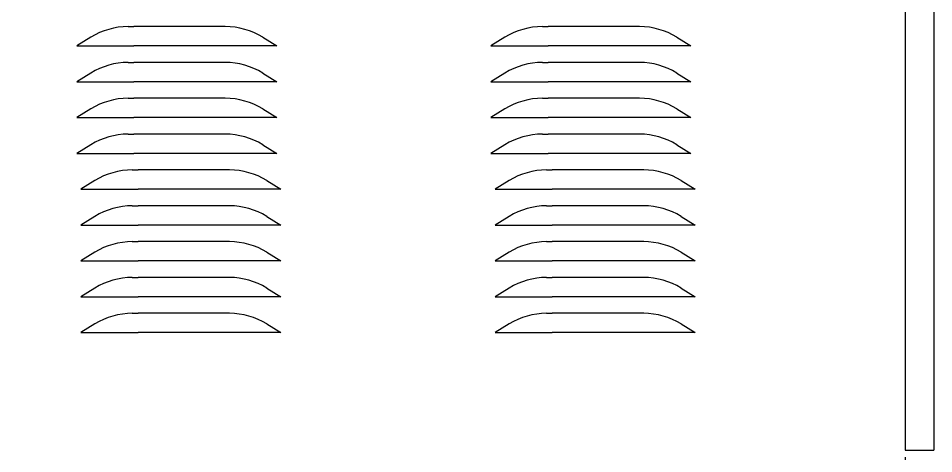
# Model space of a CAD drawing. Header units: millimetres. Extents: x 330554 to 656471, y 11007 to 130943.
# Drawn here: x 461921 to 463524, y 103074 to 103836 of the extents above; entities that cross this region are included whole.
import ezdxf

# ---------------------------------------------------------------- set-up
doc = ezdxf.new("R2010")
doc.units = ezdxf.units.MM
doc.header["$LTSCALE"] = 6
doc.layers.add('Nen', color=7, linetype='Continuous')

msp = doc.modelspace()

# ---------------------------------------------------------------- linework, layer by layer
msp.add_lwpolyline([(463473.644, 103068.201), (463473.644, 100050.701), (461723.644, 100050.701), (461723.644, 104550.701), (463473.644, 104550.701), (463473.644, 103080.701)])
at = {"layer": 'Nen'}
for p, q in [((463523.644, 104538.201), (463523.644, 103080.701)), ((462113.612, 103821.554), (462123.644, 103821.554)), ((462283.676, 103821.554), (462123.644, 103821.554)), ((462838.671, 103821.554), (462848.703, 103821.554)), ((463008.735, 103821.554), (462848.703, 103821.554)), ((462048.154, 103803.044), (462023.644, 103787.978)), ((462349.134, 103803.044), (462373.644, 103787.978)), ((462773.213, 103803.044), (462748.703, 103787.978)), ((463074.193, 103803.044), (463098.703, 103787.978)), ((462023.644, 103787.978), (462123.644, 103787.978)), ((462373.644, 103787.978), (462123.644, 103787.978)), ((462748.703, 103787.978), (462848.703, 103787.978)), ((463098.703, 103787.978), (462848.703, 103787.978)), ((462113.612, 103758.86), (462123.644, 103758.86)), ((462283.676, 103758.86), (462123.644, 103758.86)), ((462838.671, 103758.86), (462848.703, 103758.86)), ((463008.735, 103758.86), (462848.703, 103758.86)), ((462048.154, 103740.35), (462023.644, 103725.284)), ((462349.134, 103740.35), (462373.644, 103725.284)), ((462773.213, 103740.35), (462748.703, 103725.284)), ((463074.193, 103740.35), (463098.703, 103725.284)), ((462023.644, 103725.284), (462123.644, 103725.284)), ((462373.644, 103725.284), (462123.644, 103725.284)), ((462748.703, 103725.284), (462848.703, 103725.284)), ((463098.703, 103725.284), (462848.703, 103725.284)), ((462113.612, 103696.166), (462123.644, 103696.166)), ((462283.676, 103696.166), (462123.644, 103696.166)), ((462838.671, 103696.166), (462848.703, 103696.166)), ((463008.735, 103696.166), (462848.703, 103696.166)), ((462048.154, 103677.656), (462023.644, 103662.59)), ((462349.134, 103677.656), (462373.644, 103662.59)), ((462773.213, 103677.656), (462748.703, 103662.59)), ((463074.193, 103677.656), (463098.703, 103662.59)), ((462023.644, 103662.59), (462123.644, 103662.59)), ((462373.644, 103662.59), (462123.644, 103662.59)), ((462748.703, 103662.59), (462848.703, 103662.59)), ((463098.703, 103662.59), (462848.703, 103662.59)), ((462113.612, 103633.472), (462123.644, 103633.472)), ((462283.676, 103633.472), (462123.644, 103633.472)), ((462838.671, 103633.472), (462848.703, 103633.472)), ((463008.735, 103633.472), (462848.703, 103633.472)), ((462048.154, 103614.962), (462023.644, 103599.896)), ((462349.134, 103614.962), (462373.644, 103599.896)), ((462773.213, 103614.962), (462748.703, 103599.896)), ((463074.193, 103614.962), (463098.703, 103599.896)), ((462023.644, 103599.896), (462123.644, 103599.896)), ((462373.644, 103599.896), (462123.644, 103599.896)), ((462748.703, 103599.896), (462848.703, 103599.896)), ((463098.703, 103599.896), (462848.703, 103599.896)), ((462120.884, 103570.778), (462130.916, 103570.778)), ((462290.948, 103570.778), (462130.916, 103570.778)), ((462845.943, 103570.778), (462855.975, 103570.778)), ((463016.007, 103570.778), (462855.975, 103570.778)), ((462055.426, 103552.268), (462030.916, 103537.202)), ((462356.406, 103552.268), (462380.916, 103537.202)), ((462780.485, 103552.268), (462755.975, 103537.202)), ((463081.465, 103552.268), (463105.975, 103537.202)), ((462030.916, 103537.202), (462130.916, 103537.202)), ((462380.916, 103537.202), (462130.916, 103537.202)), ((462755.975, 103537.202), (462855.975, 103537.202)), ((463105.975, 103537.202), (462855.975, 103537.202)), ((462120.884, 103508.084), (462130.916, 103508.084)), ((462290.948, 103508.084), (462130.916, 103508.084)), ((462845.943, 103508.084), (462855.975, 103508.084)), ((463016.007, 103508.084), (462855.975, 103508.084)), ((462055.426, 103489.574), (462030.916, 103474.508)), ((462356.406, 103489.574), (462380.916, 103474.508)), ((462780.485, 103489.574), (462755.975, 103474.508)), ((463081.465, 103489.574), (463105.975, 103474.508)), ((462030.916, 103474.508), (462130.916, 103474.508)), ((462380.916, 103474.508), (462130.916, 103474.508)), ((462755.975, 103474.508), (462855.975, 103474.508)), ((463105.975, 103474.508), (462855.975, 103474.508)), ((462120.884, 103445.39), (462130.916, 103445.39)), ((462290.948, 103445.39), (462130.916, 103445.39)), ((462845.943, 103445.39), (462855.975, 103445.39)), ((463016.007, 103445.39), (462855.975, 103445.39)), ((462055.426, 103426.88), (462030.916, 103411.814)), ((462356.406, 103426.88), (462380.916, 103411.814)), ((462780.485, 103426.88), (462755.975, 103411.814)), ((463081.465, 103426.88), (463105.975, 103411.814)), ((462030.916, 103411.814), (462130.916, 103411.814)), ((462380.916, 103411.814), (462130.916, 103411.814)), ((462755.975, 103411.814), (462855.975, 103411.814)), ((463105.975, 103411.814), (462855.975, 103411.814)), ((462120.884, 103382.696), (462130.916, 103382.696)), ((462290.948, 103382.696), (462130.916, 103382.696)), ((462845.943, 103382.696), (462855.975, 103382.696)), ((463016.007, 103382.696), (462855.975, 103382.696)), ((462055.426, 103364.186), (462030.916, 103349.12)), ((462356.406, 103364.186), (462380.916, 103349.12)), ((462780.485, 103364.186), (462755.975, 103349.12)), ((463081.465, 103364.186), (463105.975, 103349.12)), ((462030.916, 103349.12), (462130.916, 103349.12)), ((462380.916, 103349.12), (462130.916, 103349.12)), ((462755.975, 103349.12), (462855.975, 103349.12)), ((463105.975, 103349.12), (462855.975, 103349.12)), ((462120.884, 103320.002), (462130.916, 103320.002)), ((462290.948, 103320.002), (462130.916, 103320.002)), ((462845.943, 103320.002), (462855.975, 103320.002)), ((463016.007, 103320.002), (462855.975, 103320.002)), ((462055.426, 103301.492), (462030.916, 103286.426)), ((462030.916, 103286.426), (462130.916, 103286.426)), ((462380.916, 103286.426), (462130.916, 103286.426)), ((462356.406, 103301.492), (462380.916, 103286.426)), ((462780.485, 103301.492), (462755.975, 103286.426)), ((462755.975, 103286.426), (462855.975, 103286.426)), ((463105.975, 103286.426), (462855.975, 103286.426)), ((463081.465, 103301.492), (463105.975, 103286.426)), ((463473.644, 103080.701), (463523.644, 103080.701))]:
    msp.add_line(p, q, dxfattribs=at)
for centre, start, end in [((462113.612, 103696.554), 90, 121.578345), ((462283.676, 103696.554), 58.421655, 90), ((462838.671, 103696.554), 90, 121.578345), ((463008.735, 103696.554), 58.421655, 90), ((462113.612, 103633.86), 90, 121.578345), ((462283.676, 103633.86), 58.421655, 90), ((462838.671, 103633.86), 90, 121.578345), ((463008.735, 103633.86), 58.421655, 90), ((462113.612, 103571.166), 90, 121.578345), ((462283.676, 103571.166), 58.421655, 90), ((462838.671, 103571.166), 90, 121.578345), ((463008.735, 103571.166), 58.421655, 90), ((462113.612, 103508.472), 90, 121.578345), ((462283.676, 103508.472), 58.421655, 90), ((462838.671, 103508.472), 90, 121.578345), ((463008.735, 103508.472), 58.421655, 90), ((462120.884, 103445.778), 90, 121.578345), ((462290.948, 103445.778), 58.421655, 90), ((462845.943, 103445.778), 90, 121.578345), ((463016.007, 103445.778), 58.421655, 90), ((462120.884, 103383.084), 90, 121.578345), ((462290.948, 103383.084), 58.421655, 90), ((462845.943, 103383.084), 90, 121.578345), ((463016.007, 103383.084), 58.421655, 90), ((462120.884, 103320.39), 90, 121.578345), ((462290.948, 103320.39), 58.421655, 90), ((462845.943, 103320.39), 90, 121.578345), ((463016.007, 103320.39), 58.421655, 90), ((462120.884, 103257.696), 90, 121.578345), ((462290.948, 103257.696), 58.421655, 90), ((462845.943, 103257.696), 90, 121.578345), ((463016.007, 103257.696), 58.421655, 90), ((462120.884, 103195.002), 90, 121.578345), ((462290.948, 103195.002), 58.421655, 90), ((462845.943, 103195.002), 90, 121.578345), ((463016.007, 103195.002), 58.421655, 90)]:
    msp.add_arc(centre, 125, start, end, dxfattribs=at)

doc.saveas('drawing.dxf')
